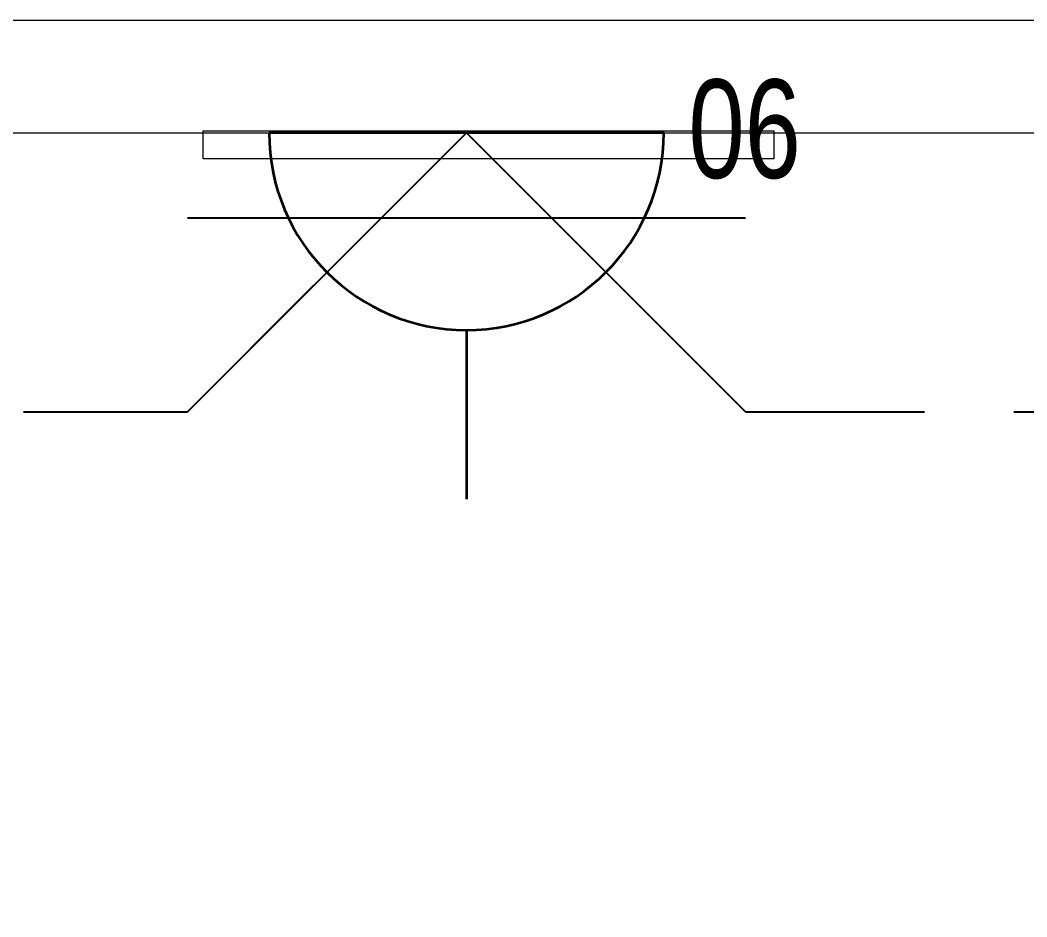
# Model space of a CAD drawing. Header units: inches. Extents: x -12418 to 57169, y -29325 to 19878.
# Drawn here: x 42595 to 43488, y -3543 to -2747 of the extents above; entities that cross this region are included whole.
import ezdxf
from ezdxf.enums import TextEntityAlignment as Align

# ---------------------------------------------------------------- set-up
doc = ezdxf.new("R2010")
doc.units = ezdxf.units.IN
doc.header["$LTSCALE"] = 25
doc.header["$MEASUREMENT"] = 0
doc.linetypes.add('DASHDOT', pattern=[25.4, 12.7, -6.35, 0, -6.35])
doc.linetypes.add('HIDDEN', pattern=[9.525, 6.35, -3.175])
doc.layers.get('0').update_dxf_attribs({"color": 8})
doc.layers.get('Defpoints').update_dxf_attribs({"color": 8})
for name, color, linetype, lineweight in [('00-Ground Floor$0$72_EGR_EQP_TAG', 142, 'Continuous', 5), ('00-Ground Floor$0$LOADING', 253, 'Continuous', 5), ('00-Ground Floor$0$Walls', 251, 'Continuous', 5), ('E-LITE-CLNG-CNDT', 6, 'DASHDOT', 35), ('E-LITE-EXIT-NUMB', 6, 'Continuous', 25), ('E-POWR-FLOR-CNDT', 6, 'HIDDEN', 25), ('E-POWR-WALL @ 100', 4, 'Continuous', 35)]:
    doc.layers.add(name, color=color, linetype=linetype, lineweight=lineweight)
doc.styles.add('00-Ground Floor$0$X3G_ENTITY_257CFD', font='swisscl.ttf', dxfattribs={"height": 200})
doc.styles.add('DC_Simplex', font='SIMPLEX.shx', dxfattribs={"width": 0.7})

# ---------------------------------------------------------------- blocks, each defined once
blk = doc.blocks.new('00-Ground Floor')
at = {"layer": '00-Ground Floor$0$LOADING', "elevation": -0.01}
blk.add_lwpolyline([(42757.29, -2870.57), (42757.29, -2845.57), (43263.29, -2845.57), (43263.29, -2870.57), (42757.29, -2870.57)], dxfattribs=at)
at = {"layer": '00-Ground Floor$0$Walls'}
for p, q in [((37849.51, -2747.43, 0), (49047.93, -2747.43, 0)), ((41799.05, -2847.43, 0), (45182.93, -2847.43, 0))]:
    blk.add_line(p, q, dxfattribs=at)
at = {"layer": '00-Ground Floor$0$72_EGR_EQP_TAG', "insert": (43237.41, -2800.08, -0.01), "char_height": 87.473, "attachment_point": 2, "style": '00-Ground Floor$0$X3G_ENTITY_257CFD'}
blk.add_mtext('06', dxfattribs=at)
blk = doc.blocks.new('*U38')
blk.add_line((-1.75, 0), (-3.25, 0))
blk.add_lwpolyline([(0, 1.75, 1), (0, -1.75)], format="xyb", close=True)
at = {"layer": 'Defpoints'}
for p, q in [((-2.4749, 2.4749), (0, 0)), ((-0.7582, -2.4749), (-0.7582, 2.4749)), ((-2.4749, -2.4749), (0, 0))]:
    blk.add_line(p, q, dxfattribs=at)
at = {"layer": 'E-LITE-EXIT-NUMB', "style": 'DC_Simplex', "width": 0.7, "flags": 8}
blk.add_attdef('TYPE', text='', height=2, rotation=360, dxfattribs=at).set_placement((-2.682, 5.2383), align=Align.RIGHT)
blk.add_attdef('CIRCUIT', (2.682, 5.2383), '', height=2, rotation=360, dxfattribs=at)

msp = doc.modelspace()

# ---------------------------------------------------------------- linework, layer by layer
at = {"layer": 'E-POWR-FLOR-CNDT'}
for points in [[(41922.79, -4272.12), (42046.54, -4148.38), (42046.54, -3169.91, -0.414214), (42121.54, -3094.91), (42743.14, -3094.91), (42866.88, -2971.17)], [(43114.37, -2971.17), (43238.11, -3094.91), (44860.44, -3094.91, -0.414214), (44935.44, -3169.91), (44935.44, -3484.28), (45059.19, -3608.02)]]:
    msp.add_lwpolyline(points, format="xyb", dxfattribs=at)

# ---------------------------------------------------------------- block references
at = {"layer": 'E-LITE-CLNG-CNDT'}
msp.add_blockref('00-Ground Floor', (0, 0), dxfattribs=at)
at = {"layer": 'E-POWR-WALL @ 100', "xscale": 100, "yscale": 100, "zscale": 100, "rotation": 90.00000000000001}
msp.add_blockref('*U38', (42990.62, -2847.43, -0.01), dxfattribs=at)

doc.saveas('drawing.dxf')
